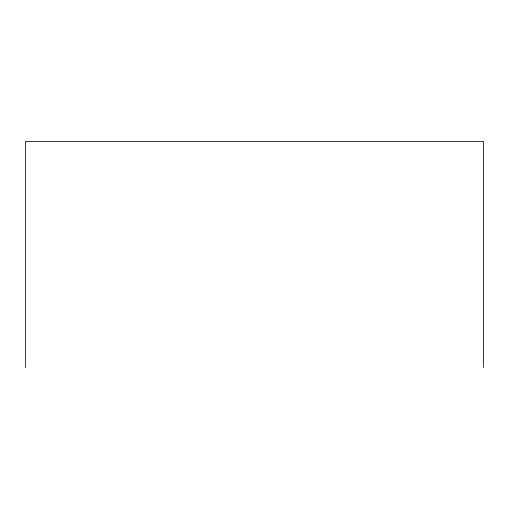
<?xml version="1.0" encoding="UTF-8"?>
<svg xmlns="http://www.w3.org/2000/svg" width="509" height="509" viewBox="0 0 509 509"><rect width="100%" height="100%" fill="white"/><g stroke="black" fill="none" stroke-linecap="round" stroke-linejoin="round"><path stroke-width="0.76" d="M483.55 367.485L483.55 141.515L25.45 141.515L25.45 367.485"/></g></svg>
